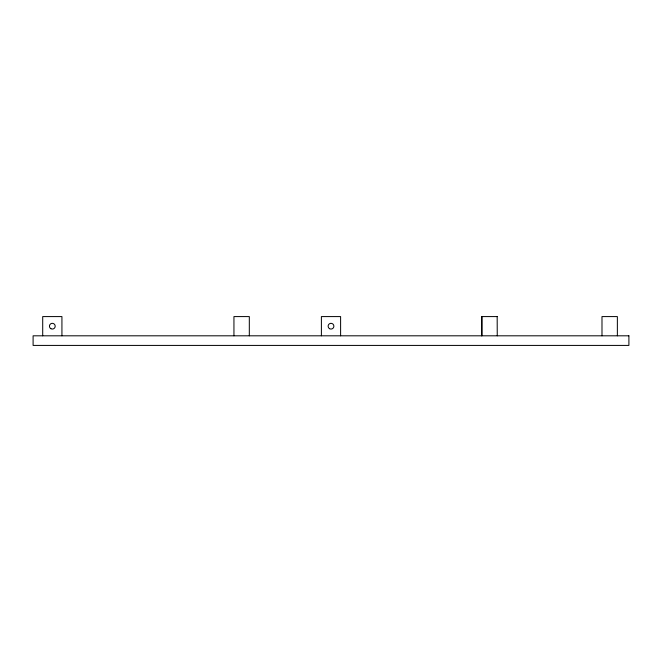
<?xml version="1.0" encoding="UTF-8"?>
<svg xmlns="http://www.w3.org/2000/svg" width="662" height="662" viewBox="0 0 662 662"><rect width="100%" height="100%" fill="white"/><g stroke="black" fill="none" stroke-linecap="round" stroke-linejoin="round"><path stroke-width="0.99" d="M497.245 316.585L481.795 316.585L481.795 335.808M617.365 335.808L617.365 316.585L601.99 316.585L601.99 335.808M497.17 316.585L497.245 335.808M481.87 316.585L481.87 335.808M340.607 335.808L340.607 316.585L321.393 316.585L321.393 335.808M249.317 335.808L249.317 316.585L233.943 316.585L233.943 335.808M61.93 335.808L61.93 316.585L42.707 316.585L42.707 335.808M628.9 335.808L33.1 335.808L33.1 345.415L628.9 345.415L628.9 335.808M50.875 328.691A2.88 2.88 0 0 0 55.203 326.192A2.88 2.88 0 0 0 50.875 323.701A2.88 2.88 0 0 0 50.875 328.691M329.56 328.691A2.88 2.88 0 0 0 333.88 326.192A2.88 2.88 0 0 0 329.56 323.701A2.88 2.88 0 0 0 329.56 328.691"/></g></svg>
